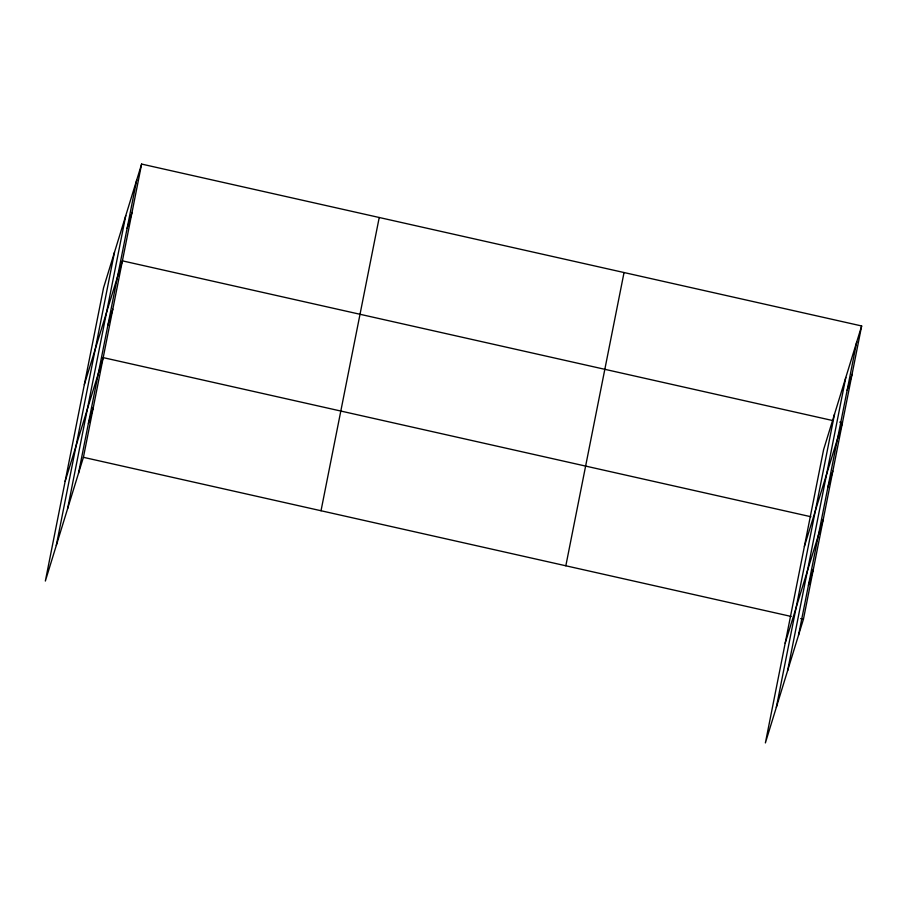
<?xml version="1.0" encoding="UTF-8"?>
<svg xmlns="http://www.w3.org/2000/svg" width="907" height="907" viewBox="0 0 907 907"><rect width="100%" height="100%" fill="white"/><g stroke="black" fill="none" stroke-linecap="round" stroke-linejoin="round"><path stroke-width="1.36" d="M56.291 545.47L114.497 252.237M67.56 508.838L125.767 215.594M78.501 473.273L136.708 180.04M141.617 164.076L103.557 287.791L45.35 581.036L83.41 457.321L141.617 164.076L861.65 325.964L803.443 619.209L765.383 742.924L823.59 449.679L861.65 325.964M321.021 510.743L379.228 217.499M565.832 565.787L624.039 272.542M776.324 707.358L834.531 414.125M787.593 670.727L845.8 377.482M798.534 635.161L856.741 341.928M127.105 228.417L132.014 212.465M84.351 384.557L122.411 260.853L832.887 420.587M107.899 325.194L112.808 309.23M65.145 481.334L103.205 357.619L810.937 516.741M88.398 423.422L93.308 407.47M847.138 390.305L852.047 374.353M804.384 546.445L842.444 422.741L839.712 422.118M827.921 487.082L832.83 471.118M785.167 643.222L823.227 519.507M808.42 585.31L813.33 569.358M83.41 457.321L791.153 616.443M800.711 618.597L803.443 619.209"/></g></svg>
